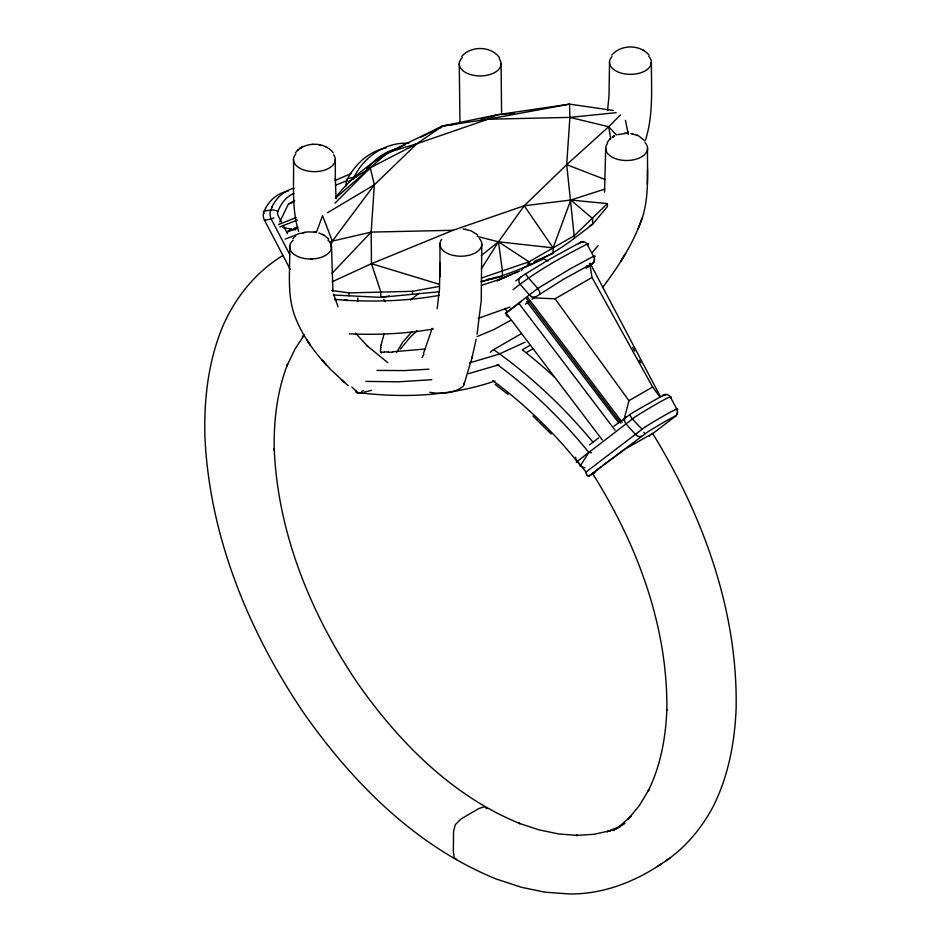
<?xml version="1.0" encoding="UTF-8"?>
<svg xmlns="http://www.w3.org/2000/svg" width="941" height="941" viewBox="0 0 941 941"><rect width="100%" height="100%" fill="white"/><g stroke="black" fill="none" stroke-linecap="round" stroke-linejoin="round"><path stroke-width="1.41" d="M501.094 63.717L501.577 113.426M605.71 148.278L604.534 192.187M602.628 287.558C616.861 268.456 630.294 248.389 639.127 226.158C650.125 201.68 647.02 174.273 647.549 148.266M481.78 243.99L481.239 300.661L477.075 334.22M289.663 246.942C290.298 270.973 286.323 296.321 296.05 319.175C303.026 336.278 313.965 351.522 326.456 365.026L322.163 360.191L330.491 369.343L344.488 382.446M609.533 62.259L609.003 95.653L607.568 110.567M647.396 184.165L647.49 169.286M439.847 276.972L440 262.551L439.459 289.205L437.153 308.707M645.62 139.738C653.466 114.626 651.384 88.136 651.372 62.259M289.663 246.871L289.746 245.824M651.372 62.412L651.301 63.306M380.599 349.77L380.764 347.558M333.302 295.015L380.74 297.356L380.74 291.675L371.46 263.692L371.166 232.109L374.353 184.824L370.26 167.78L387.915 152.501L442.576 126.035L497.366 114.755L569.564 104.133L613.203 110.462M481.968 281.571C514.95 273.137 547.321 258.998 574.422 238.226L566.705 164.675L569.881 117.39L569.564 104.133L487.967 119.225L442.576 126.035L420.945 137.233M357.604 301.285L357.851 297.968M464.266 382.963L463.725 385.328M521.467 270.62L523.314 268.032L543.486 259.069A3.658 2.117 60 0 1 544.31 259.151L547.862 261.022M381.046 345.182L384.116 333.714M476.17 339.207L471.888 358.298M472.288 356.745L463.96 384.61M623.777 420.521L628.953 400.678L652.631 387.01L660.017 397.196M422.062 357.509L423.909 354.275M330.609 246.671L332.338 241.096L374.353 184.824L416.839 143.75L442.576 126.035L455.632 124.247M432.178 328.338L423.532 353.334M638.163 228.804L641.88 218.583M316.282 232.615L322.54 215.689L332.338 241.096L371.166 232.109L453.08 230.274L524.219 205.75L570.775 200.045L604.863 189.07M574.422 238.226L592.642 224.276L607.404 206.514L607.404 203.585L570.775 200.045L553.12 247.883L553.12 253.564L534.123 261.422M586.043 268.338L587.137 265.68M396.655 352.31L402.772 342.065L411.993 331.632M272.161 207.044L270.808 210.114A9.316 7.916 73.7 0 0 271.231 218.959L264.374 220.3L264.915 219.994M279.783 221.923L288.405 204.068L294.639 200.468M353.463 178.414C363.167 157.218 385.151 141.809 408.9 143.279M663.487 395.114L662.805 395.726M265.562 208.514L264.28 211.055A5.293 2.364 21.9 0 0 263.986 213.431M463.419 386.01C454.985 393.538 440.611 394.314 429.849 392.291M625.589 253.517L620.907 261.08L624.012 256.081M607.239 142.409L609.874 139.115M481.498 268.561L498.448 241.802L524.219 205.75L566.705 164.675L608.698 126.729L620.448 114.896M593.3 263.033L587.572 267.479M591.43 452.774L588.866 452.386L580.068 466.242M603.181 465.077L625.247 448.998L652.642 433.401L651.784 434.272M304.308 335.008L295.086 348.876L286.911 365.967L287.546 364.285C276.995 391.597 273.631 421.074 274.219 450.21L274.219 448.763C277.713 532.688 310.53 613.203 356.992 682.331C398.431 741.661 452.009 796.074 520.091 823.646L518.867 823.234L539.064 829.88L558.742 833.961L577.703 835.432L576.033 835.432L594.03 834.291L610.968 830.562L606.945 831.726L619.99 826.492M623.895 823.904L618.225 827.468L630.988 816.306L628.176 819.07L639.351 805.543L648.772 789.852L648.126 791.181C660.606 765.856 665.769 737.662 666.851 709.608L666.84 710.596C667.992 626.2 637.069 544.192 592.583 473.523L600.876 466.842M400.407 349.076L410.358 336.972L416.91 330.903L416.04 331.597M295.545 152.689L297.638 150.278M367.072 169.051C374.553 158.806 385.634 151.089 398.125 148.525M611.815 55.143C620.754 44.227 640.268 44.262 649.137 55.225M461.749 56.448C470.994 45.474 491.378 45.862 499.577 57.848M335.466 197.551C353.463 174.45 378.576 156.429 405.336 144.808M598.1 245.66L592.442 252.294M331.785 273.572L371.166 232.109M292.945 238.567L294.039 237.485M607.404 203.585L574.422 235.591L528.995 261.821L481.968 277.866M334.984 203.197L370.26 167.78L416.839 143.75L487.967 119.225L497.366 114.755L514.374 113.308M505.258 313.624L521.479 301.379M440.611 127.858L442.576 126.035M610.486 138.562L609.697 139.28L610.709 138.398M298.462 149.548L297.45 150.442C307.26 141.656 325.174 142.044 333.337 152.889M335.784 197.916L370.26 167.78L366.602 168.074M665.981 860.78C686.001 847.053 701.821 827.915 713.149 806.555L713.807 805.214C728.687 774.984 734.862 741.355 736.144 707.879L736.144 706.903C737.544 609.827 702.762 515.386 652.642 433.401M410.452 299.967L419.133 293.251M481.333 255.493L498.448 241.802L553.12 247.883L524.219 205.75M649.302 436.271L649.949 435.765M578.739 243.907L581.091 241.978L548.744 259.692L523.761 275.007L515.797 280.853M294.992 236.685L295.639 236.191M652.16 434.072L675.756 416.004L674.309 416.628M512.986 289.757C535.794 271.431 561.636 257.116 587.619 243.86M525.525 304.225L528.83 301.696M586.619 474.582A7.481 3.564 -71 0 0 589.113 475.993L647.255 432.237A39.851 2.388 -32.4 0 1 674.438 416.522L674.45 416.557M532.147 299.156L563.259 279.406L593.277 262.951M598.57 437.906L589.466 444.87M663.464 395.091L632.528 412.711L613.908 426.226M577.339 461.572L576.221 462.149L635.34 416.722A47.956 2.87 -32.4 0 1 669.086 397.231L670.215 396.761L676.755 408.923A9.269 1.294 -30.6 0 1 677.002 410.111M282.959 255.446C254.882 272.514 233.674 299.356 221.394 329.656L220.77 331.338C208.173 363.944 204.162 399.113 204.856 433.872L204.856 435.318C208.984 534.57 247.801 629.788 302.743 711.549C351.84 781.912 415.475 846.288 496.189 878.988L521.526 887.316L545.004 892.186L569.317 893.95C602.581 894.42 634.528 882.035 661.746 863.626M657.547 866.461L670.168 857.945M348.393 181.789L370.26 167.78M510.598 320.399L493.802 329.597L477.052 336.596M644.609 427.355L586.055 472.006L576.986 461.184A5.152 4.211 57.6 0 1 575.692 457.138M624.918 823.222L613.038 830.503L620.213 826.716M612.52 137.068L614.497 135.939L612.215 137.257M327.48 212.748L374.353 184.824M533.218 348.64L526.337 352.546M287.711 231.404L291.451 229.239M295.768 229.134L293.815 228.769L296.321 227.322M532.159 297.815L555.037 298.803L592.018 277.454L589.736 263.433M490.296 352.299A7.081 2.564 -45.9 0 1 493.637 349.64L521.102 333.784M529.654 345.547L522.279 349.817A335.655 199.715 54.3 0 1 554.143 376.788M589.16 475.899L594.347 472.935M301.885 147.29L300.92 147.819L302.249 147.09M613.156 136.668L614.132 136.139M525.149 342.171L498.789 354.239L469.465 362.92M590.066 225.675L592.642 224.276L592.642 218.594L570.775 200.045M329.809 242.46L332.338 241.096M594.983 472.464L592.583 473.523M592.618 263.221L592.712 263.174A5.223 4.505 63.4 0 0 593.536 256.258L586.984 244.06A5.211 4.54 63.8 0 0 580.421 242.225M675.473 409.535L676.744 408.935A5.293 4.952 66.6 0 1 675.344 416.075L675.379 416.122M509.481 275.325L496.942 280.83L501.871 278.689M332.091 281.806L371.46 263.692L453.08 230.274M503.553 277.971L508.575 275.819M510.469 275.007L512.351 274.184M514.28 273.349L518.068 271.702M334.925 180.543L351.052 173.579M519.879 270.914L496.636 280.371L481.498 285.382M273.807 217.877L272.419 218.477M293.945 193.423C286.111 196.563 280.794 203.856 277.866 211.525A4.764 3.882 67.3 0 0 278.242 215.912L281.312 221.829M481.016 281.688L496.142 277.16M527.348 264.233L530.054 263.115M509.963 307.084L478.251 318.34M288.405 204.068L293.792 201.915M335.537 185.236L346.312 180.931M293.815 228.769L297.921 227.146M278.548 224.476L296.109 217.571M279.83 226.934L297.403 220.041M286.558 232.321L297.356 228.087M285.241 239.108L300.085 233.274M362.661 392.868L362.038 393.091A11.88 6.858 -59.9 0 1 358.897 393.138L358.697 393.079A9.751 5.646 -58.1 0 1 357.745 392.55L351.816 386.974M498.871 364.79L468.489 373.648M301.038 233.38L307.284 231.909L315.176 232.109M495.013 380.987C451.115 396.126 403.571 398.314 357.756 392.526M387.915 152.501L416.839 143.75M617.661 134.622L627.318 133.187M371.401 390.35L364.496 392.103M383.716 148.478C367.872 152.454 355.18 164.463 347.664 178.661A5.223 2.623 31.8 0 0 346.97 181.06M480.933 119.072L497.366 114.755M303.249 232.674L304.825 232.298M492.072 278.842L502.388 276.383L502.388 270.702L498.448 241.802L477.181 236.403M384.94 148.172L386.163 147.89M331.879 290.475L348.958 292.91L412.476 291.31L439.412 286.393M439.271 295.345C407.971 301.002 375.965 302.002 344.265 300.203L347.335 300.426L334.667 299.344M362.344 392.515L357.651 392.868M433.378 329.021C405.63 333.726 377.353 335.125 349.252 333.82M389.303 295.992L380.74 297.356L439.412 291.722M425.485 349.005L392.479 351.781M487.767 279.383L490.637 279.018M431.813 379.682L398.643 381.811L365.767 381.399M487.967 119.225L569.881 117.39L616.155 112.673M428.908 369.19L404.642 370.578L376.976 370.413M312.377 258.975L310.706 259.022M312.165 144.408L312.871 144.373M626.224 133.175L624.412 133.257M388.268 351.899L384.41 351.969M463.09 228.969L470.912 230.721L477.805 234.991M456.526 859.509L454.127 857.545L453.35 851.04L453.55 831.515L455.279 824.645L461.184 818.87L478.746 808.613L484.474 806.708L486.873 808.684M465.348 229.251L465.971 229.345M314.329 231.968L316.152 232.262M630.964 133.481L638.598 135.833L645.067 141.009M318.728 144.632L320.516 144.961M631.776 133.622L632.764 133.798M282.676 227.475L295.462 229.886M334.796 299.873L336.125 300.12M357.404 392.832L357.345 392.82A1.682 1.035 -10.7 0 1 356.263 392.291L356.31 392.209M569.881 117.39L608.698 126.729L616.414 134.963M371.46 263.692L439.494 284.358M318.893 232.956L324.01 235.203L328.315 238.708M566.705 164.675L604.863 179.425M637.022 135.116L637.81 135.469M325.562 146.62L326.362 146.984M324.01 235.203L322.504 234.391M642.997 50.049L643.879 50.52M498.448 241.802L528.995 261.821L528.995 264.456M387.81 362.661L366.931 345.629M492.672 380.599L494.848 382.187A307.201 183.777 53.1 0 1 563.635 445.411L580.621 465.419A6.975 5.446 32.4 0 0 585.008 467.83M495.142 384.387L508.046 394.373M348.182 385.598L341.43 379.752M532.947 416.028L551.144 433.989M367.755 346.394L355.533 333.173M327.986 238.344L328.656 239.108M526.701 301.579L618.555 422.685M518.785 303.249L615.061 430.178M506.011 313L602.287 439.929M527.866 297.627L622.154 422.203M526.584 298.603L620.872 423.179M555.037 298.803L628.953 400.678M381.317 353.063L380.552 351.993A136.363 77.233 13.6 0 1 380.564 349.758M307.495 340.865L310.354 345.112L306.601 339.525M642.009 429.261L632.152 418.733L629.623 414.675M383.728 299.309L385.234 301.708M643.879 432.284L644.703 433.719M592.018 277.454L652.631 387.01M618.272 417.922L620.354 421.768M590.195 263.327L660.441 396.702M632.552 347.182L634.599 351.064M639.374 360.132L640.739 362.72M290.334 269.596L264.503 220.253A9.269 7.881 73.2 0 1 264.245 211.031L270.796 210.114A5.317 2.247 19.5 0 1 277.783 211.549M289.852 254.705L271.184 218.994M287.476 233.639L283.159 225.369M586.666 474.429L586.161 472.747M338.078 306.86L333.526 294.168M356.216 392.009L355.957 391.021M506.576 314.318L506.234 312.753L537.805 288.428L570.328 268.785L593.548 256.258A10.422 1.223 -30.6 0 1 594.277 257.234M298.638 231.38C291.322 208.09 294.168 183.413 293.474 159.429M625.447 120.413L628.317 134.481M608.698 126.729L610.65 138.315M332.949 291.334L331.503 246.942M459.961 123.012L459.255 63.706M336.066 198.786L335.325 178.025M439.941 243.978L439.976 264.939M335.314 159.417L335.349 180.401M628.188 131.705L628.188 133.693M412.476 291.31L412.476 294.357M348.958 292.91L348.958 295.897M327.986 240.226A20.925 12.08 0 0 1 324.386 256.023A20.925 12.08 0 0 1 296.791 256.023A20.925 12.08 0 0 1 293.18 240.226M363.661 390.844A43.357 25.878 4.5 0 1 361.603 391.197M648.784 56.436A20.925 12.08 0 0 1 630.576 74.351A20.925 12.08 0 0 1 611.991 56.566M346.135 185.836A10.422 8.857 71.4 0 1 347.688 178.661L354.11 177.226A5.211 2.576 30.6 0 1 356.145 177.108M353.216 179.061A10.48 8.904 71.6 0 1 353.475 178.425M271.949 206.891A47.956 39.052 67.3 0 1 294.039 188.224M265.433 208.408A47.074 38.334 67.3 0 1 288.452 190.988M641.221 436.177A5.234 3.976 53.5 0 1 635.375 434.319L625.953 423.815A5.234 3.964 53.6 0 1 626.236 416.851M663.205 395.232A5.317 5.011 67.4 0 1 670.263 396.726A9.316 1.341 -30.7 0 1 670.51 397.808M644.62 427.332A47.074 2.823 -32.4 0 1 675.614 409.441M585.773 472.935A10.257 6.187 -57 0 1 585.631 472.311M677.097 412.593A5.234 4.517 51.7 0 1 675.085 416.628M662.817 395.738A5.234 4.47 50.1 0 1 665.758 395.279M497.189 364.496A329.279 196.998 53.1 0 1 588.854 452.398M493.625 349.687A335.996 200.88 53.2 0 1 593.23 442.47M520.679 277.125A5.223 4.27 53.1 0 0 520.185 284.253L529.395 294.921A5.223 4.27 52.6 0 0 535.488 296.603M580.385 242.649A5.223 4.246 53.1 0 1 583.455 242.331M539.911 293.627A5.223 1.012 58.3 0 0 537.805 288.428L528.419 277.866A5.211 0.906 58.1 0 0 525.149 274.149M507.375 311.73A74.068 46.509 50.6 0 1 504.705 308.401M508.611 316.635A7.963 4.235 -66.3 0 1 506.258 314.776M594.336 259.222A5.223 4.235 52.7 0 1 592.607 263.633M587.596 243.872A10.48 1.235 -30.6 0 1 587.772 244.954M392.55 352.146A148.949 63.188 0.1 0 1 388.315 352.263M384.422 352.181A136.363 55.672 0 0 1 380.552 352.205M380.717 347.558A148.96 84.537 12.4 0 1 381.023 345.171M333.62 154.806A20.925 12.08 0 0 1 313.635 171.638A20.925 12.08 0 0 1 295.827 154.018M499.2 58.836A20.925 12.08 0 0 1 478.875 75.915A20.925 12.08 0 0 1 462.372 57.519M644.961 142.585A20.925 12.08 0 0 1 627.412 160.488A20.925 12.08 0 0 1 607.604 143.397M479.44 238.567A20.925 12.08 0 0 1 461.619 256.199A20.925 12.08 0 0 1 441.635 239.367M304.155 334.902L302.308 337.019L304.249 334.902M301.249 147.631L299.979 148.407L301.249 147.631"/></g></svg>
